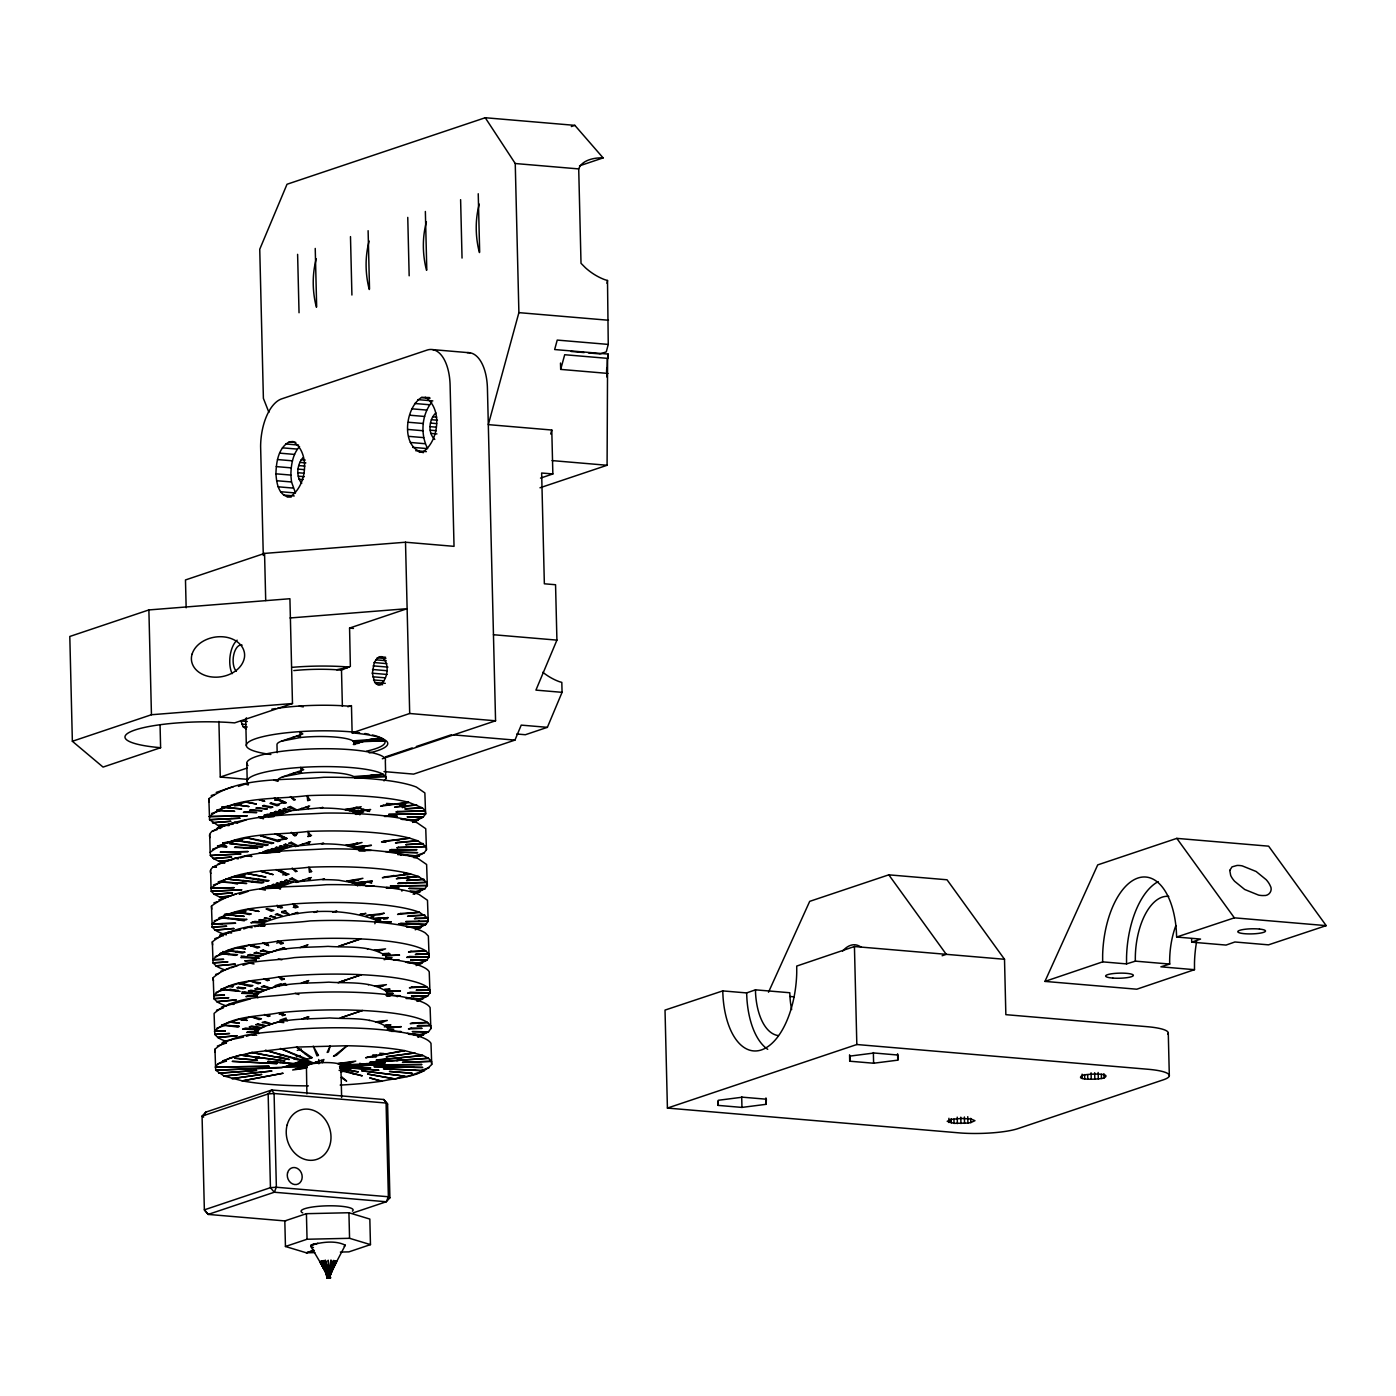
<?xml version="1.0" encoding="UTF-8"?>
<svg xmlns="http://www.w3.org/2000/svg" width="1396" height="1396" viewBox="0 0 1396 1396"><rect width="100%" height="100%" fill="white"/><g stroke="black" fill="none" stroke-linecap="round" stroke-linejoin="round"><path stroke-width="1.5" d="M1191.713 942.16L1226.054 945.075L1234.884 941.986L1268.493 944.848L1326.2 925.635L1268.632 846.168L1176.811 838.368L1097.71 864.892L1044.941 981.405L1102.648 961.861L1102.648 954.969A72.836 36.662 -85.1 0 1 1137.897 878.049A72.836 36.662 -85.1 0 1 1176.305 930.242L1176.653 937.03L1200.543 939.072L1191.713 942.16L1191.608 938.862M1102.648 961.861L1126.537 963.903L1126.555 956.993A72.836 36.662 -85.1 0 1 1158.174 881.626M1044.941 981.405L1136.78 989.206L1194.487 969.679L1194.487 962.769A72.836 36.662 -85.1 0 1 1196.634 941.497M539.99 487.78L607.086 465.269L607.592 358.545M607.975 373.43L560.686 369.399L564.699 354.724L608.115 358.406L608.15 354.078L554.648 349.541L557.231 340.083L608.255 344.411L607.504 280.491L604.765 279.671A65.054 54.915 71.5 0 1 585.535 267.858L581.015 263.303L578.712 168.916C581.748 160.139 594.33 157.451 603.124 157.905L574.855 125.361L485.25 117.735L287.018 184.255L259.743 249.256L263.39 398.366L268.904 412.344M275.937 473.82C276.216 462.338 278.24 447.802 289.373 441.817L293.038 441.52C310.453 452.531 306.98 485.424 290.7 496.348L287.035 496.644C277.979 493.434 276.53 482.126 275.937 473.82L290.874 475.076L291.52 481.969L295.481 492.98L280.544 491.706M290.874 475.076C291.014 465.112 292.671 454.189 299.564 446.528M301.728 483.348C295.76 476.385 297.016 464.519 302.827 457.801M372.348 673.221L374.233 662.559L377.409 657.83L381.178 656.556C390.165 662.228 388.385 679.206 379.974 684.843L378.089 684.982L374.721 682.435L372.348 673.221L387.128 674.46M423.459 452.653C400.443 448.238 404.683 407.894 421.54 397.476L429.462 397.528M412.693 447.366L427.63 448.622C420.266 434.278 421.609 414.874 431.73 402.188M327.379 1271.634L327.886 1278.23L345.283 1245.197C335.424 1240.154 321.83 1242.074 311.238 1245.092L310.662 1246.192L320.103 1262.159L325.425 1260.379L330.416 1277.986L327.17 1277.846L327.345 1273.693M718.067 1105.388L718.329 1100.275L742.48 1097.186L766.369 1099.21L766.107 1104.323L741.957 1107.412L718.067 1105.388L717.963 1101.112M849.71 1061.204L849.99 1056.091L874.14 1053.003L898.029 1055.044L897.768 1060.157L873.617 1063.228L849.71 1061.204L849.571 1054.818M606.545 371.86L606.789 367.654L607.016 377.077L607.312 358.423M434.802 439.408C427.49 433.022 429.008 419.219 435.849 412.937M328.2 1277.916L322.511 1264.689L328.235 1277.637L327.048 1278.055L330.468 1277.881L328.985 1278.247L335.372 1260.763L329.264 1278.23L330.416 1277.986L328.2 1260.222L329.788 1278.09M607.033 283.336L607.504 280.491M321.708 807.691L291.328 810.622L279.165 815.09L263.861 815.421L267.491 814.2L279.165 815.09L265.816 814.758M322.581 843.481L292.2 846.412L281.573 849.675L279.619 852.101L259.08 853.096L271.051 852.502M323.453 879.253L293.073 882.185L280.928 886.669L265.606 886.984L269.236 885.779L280.928 886.669L267.561 886.338M329.526 1278.195L333.469 1260.413L329.561 1278.16L334.499 1260.571L329.264 1278.23M608.255 344.411L606.283 351.879L600.14 353.938M608.15 354.078L608.115 358.406M485.25 117.735L515.246 163.524L518.893 312.634L488.321 424.628L551.786 430.02L552.851 473.959L540.496 478.113M550.687 433.999L551.786 430.02M278.293 798.407L277.63 798.442M374.843 923.751L376.1 920.226C342.91 907.103 297.313 909.232 264.35 922.372L264.716 925.88L260.72 926.211M255.922 960.169L244.998 960.849L255.922 960.169L256.655 958.127C277.804 945.877 304.293 947.919 327.973 946.348C346.923 947.797 369.05 944.813 385.593 955.649L385.802 957.673L390.863 957.988M386.692 993.446L392.939 993.376L386.692 993.446L386.483 991.422C369.923 980.603 347.796 983.587 328.845 982.138C305.166 983.709 278.676 981.667 257.527 993.917L256.812 995.959L257.876 997.826M392.608 1029.567L387.565 1029.236L387.355 1027.212C370.795 1016.375 348.686 1019.377 329.718 1017.928C306.038 1019.481 279.549 1017.457 258.4 1029.707L257.684 1031.749L258.749 1033.616M306.893 1093.923L306.422 1065.689L311.866 1063.682L322.493 1062.618A17.345 3.193 -1.4 0 1 337.745 1063.595L352.525 1062.199M204.305 1115.491L205.701 1112.158L271.784 1089.997L383.778 1099.507L387.599 1104.079L389.903 1197.82L386.273 1201.764L353.223 1212.845M384.005 771.587L413.617 774.117L514.95 740.107L521.231 725.117L547.372 727.333L562.065 692.329L561.82 682.4L559.081 681.58A65.036 54.915 71.5 0 1 542.8 672.261M552.851 473.959L541.648 473.017L544.353 583.79L555.556 584.732L556.917 640.118L535.924 690.113L562.065 692.329M329.631 1277.637L327.886 1278.23L329.822 1277.672L321.167 1261.129L330.206 1277.741L328.706 1278.265L336.017 1260.972L328.985 1278.247L330.346 1277.776L323 1260.693L320.173 1261.652L329.526 1277.881M768.498 992.224L809.697 901.362L888.798 874.838L947.029 879.777L1004.509 959.279L1005.853 1014.665L1146.971 1026.671A43.363 7.975 -1.4 0 1 1167.859 1034.157M328.775 1278.125L336.471 1261.199L328.409 1278.265L330.049 1277.689M328.409 1278.265L336.628 1261.722M330.538 1272.908L335.86 1262.228L330.241 1272.855M345.283 1245.197L344.201 1246.279M307.068 945.249L306.038 947.116L304.433 946.122M328.444 1277.741L320.417 1262.403L328.793 1277.619L327.275 1278.143M338.984 946.209L360.726 938.915L338.198 946.471M339.856 981.999L361.599 974.705L339.088 982.26M340.729 1017.789L362.471 1010.495L339.961 1018.05M221.72 826.868A108.399 19.945 -1.4 0 1 218.038 825.542L209.575 819.696L208.842 798.687C239.798 775.705 286.808 780.922 323.698 777.293A108.399 19.945 -1.4 0 1 416.409 787.082L424.873 792.928L425.588 813.938L423.215 817.096L412.623 822.436M209.278 816.573L247.162 815.77L209.278 816.573C235.889 795.668 274.96 799.821 307.137 795.65A108.399 19.945 -1.4 0 1 408.871 802.403L422.36 807.795L425.309 810.814L425.588 813.938L388.734 814.409L425.588 813.938M224.669 863.286A108.399 19.945 -1.4 0 1 218.91 861.332L213.379 858.505L210.447 855.486L210.15 852.363C236.762 831.458 275.832 835.611 308.01 831.44A108.399 19.945 -1.4 0 1 409.743 838.176L417.718 840.758L426.181 846.604L426.461 849.728L424.087 852.886L415.362 857.476M223.465 898.448A108.399 19.945 -1.4 0 1 219.783 897.122L214.251 894.295L211.32 891.276L211.04 888.153C237.634 867.248 276.705 871.383 308.882 867.23A108.399 19.945 -1.4 0 1 410.616 873.966L418.591 876.548L427.054 882.394L427.333 885.518L424.96 888.659L414.385 894.016M226.414 934.866A108.399 19.945 -1.4 0 1 215.124 930.085L212.192 927.066L211.477 906.056C242.415 883.057 289.426 888.292 326.315 884.663A108.399 19.945 -1.4 0 1 419.027 894.435L427.49 900.28L428.206 921.308L425.832 924.449L415.258 929.806M211.913 923.943L235.523 923.245L211.913 923.943C233.394 905.393 266.304 908.29 293.003 903.945A108.399 19.945 -1.4 0 1 419.463 912.338L427.926 918.184L428.206 921.308L405.835 921.587L428.206 921.308M225.227 970.011A108.399 19.945 -1.4 0 1 216.014 965.858L213.065 962.856L212.349 941.829C238.96 920.924 278.013 925.077 310.191 920.906A108.399 19.945 -1.4 0 1 425.431 933.052L428.363 936.07L429.096 957.08L426.705 960.239L416.13 965.596M212.785 959.733L223.552 959.331L212.785 959.733C229.45 943.713 256.323 945.371 277.804 941.131A108.399 19.945 -1.4 0 1 425.867 950.955L428.799 953.957L429.096 957.08L406.69 957.394L409.517 956.435L429.096 957.08M226.1 1005.801A108.399 19.945 -1.4 0 1 216.886 1001.647L213.937 998.646L213.222 977.619C234.703 959.087 267.613 961.966 294.312 957.621A108.399 19.945 -1.4 0 1 429.235 971.86L429.968 992.87L427.577 996.029L417.003 1001.386M213.658 995.523L224.424 995.121L213.658 995.523C230.323 979.503 257.196 981.161 278.676 976.921A108.399 19.945 -1.4 0 1 426.74 986.745L429.671 989.747L429.968 992.87L407.562 993.167L410.389 992.224L429.968 992.87M417.875 1037.176L428.45 1031.819L430.841 1028.66L430.108 1007.65A108.399 19.945 -1.4 0 0 295.202 993.411C268.486 997.756 235.575 994.859 214.094 1013.409L214.81 1034.419L217.759 1037.437A108.399 19.945 -1.4 0 0 226.972 1041.591M214.53 1031.312L225.297 1030.911L214.53 1031.312C231.195 1015.276 258.068 1016.951 279.549 1012.711A108.399 19.945 -1.4 0 1 427.612 1022.518L430.561 1025.537L430.841 1028.66M308.394 1085.879A108.382 19.945 -1.4 0 1 242.346 1080.888L224.163 1076.054L215.682 1070.208L214.967 1049.199C236.448 1030.649 269.358 1033.546 296.074 1029.201A108.399 19.945 -1.4 0 1 430.998 1043.44L431.713 1064.45C419.428 1077.834 398.331 1077.293 381.719 1081.219A108.382 19.945 -1.4 0 1 340.188 1085.093M215.403 1067.085L268.974 1066.265L215.403 1067.085L217.776 1063.944L230.235 1057.836L251.821 1052.514L296.51 1047.087L347.098 1045.744A108.382 19.945 -1.4 0 1 404.77 1050.647L422.971 1055.481L428.485 1058.308L431.434 1061.326L431.713 1064.45M340.415 1066.125L340.799 1065.026L337.745 1063.595L355.753 1061.1L339.856 1066.439L357.795 1066.404M335.546 912.286L336.698 910.907L332.684 912.251M327.013 1277.951L325.477 1269.383L327.851 1278.038M205.701 1112.158L202.071 1116.102L204.357 1209.843L208.196 1214.415L285.726 1220.994M210.011 837.6A108.399 19.945 -1.4 0 1 212.105 831.318C246.342 813.728 287.018 815.386 324.57 813.083A108.399 19.945 -1.4 0 1 417.282 822.872L425.745 828.701L426.461 849.728M210.883 873.39A108.399 19.945 -1.4 0 1 212.977 867.108C247.214 849.518 287.908 851.176 325.442 848.873A108.399 19.945 -1.4 0 1 418.154 858.645L426.618 864.49L427.333 885.518L390.479 885.971L427.333 885.518M667.41 1108.075L856.83 1044.522L1148.018 1069.266A43.363 7.975 -1.4 0 1 1163.322 1079.823L1017.946 1128.614A43.433 7.992 -1.4 0 1 960.78 1133.011L667.41 1108.075L665.02 1010.093L722.727 990.898L746.616 992.922L755.463 989.834L789.804 992.748L789.909 996.046A55.508 27.937 -85.1 0 0 791.654 1009.552M310.697 1245.651L317.852 1243.208M1004.509 959.279L854.439 946.523L796.732 966.067L796.732 972.977A72.836 36.662 -85.1 0 1 761.483 1049.897A72.836 36.662 -85.1 0 1 723.076 997.686L722.727 990.898M942.143 955.737L946.279 954.341L888.798 874.838M342.386 706.376L341.479 669.347L350.361 666.398L349.576 628.06L407.126 608.691L290.036 617.974M160.61 747.715L103.06 767.085L72.365 741.276L69.8 636.471L148.883 609.93L289.914 598.727L292.479 703.532L234.615 722.884L228.438 722.43A72.836 13.402 -1.4 0 0 135.046 729.986A72.836 13.402 -1.4 0 0 154.782 747.139L160.61 747.715L160.051 724.646M277.176 752.688L276.984 744.731A38.722 7.12 -1.4 0 1 281.538 741.136L302.845 733.947L299.808 731.626L300.576 737.489A38.722 7.12 -1.4 0 1 352.961 740.875L384.668 740.735L382.452 738.659A69.364 12.756 -1.4 0 0 372.4 734.994M347.848 706.777L351.46 705.608L352.124 732.865L409.691 713.496L495.563 720.79L487.431 388.472A43.363 21.83 -85.1 0 0 467.241 352.665M277.856 780.521A38.722 7.12 -1.4 0 1 282.428 776.926L303.717 769.737L300.681 767.416A69.364 12.756 -1.4 0 0 248.436 783.47M272.482 951.636L284.295 947.657L285.814 949.175L282.481 948.268M273.354 987.426L285.185 983.447L286.686 984.948L283.353 984.058M274.227 1023.216L286.058 1019.237L287.559 1020.738L284.226 1019.848M571.33 126.547L574.855 125.361M579.515 165.827L603.124 157.905M263.286 555.503L260.616 446.354A43.433 21.865 -85.1 0 1 281.66 398.872L427.036 350.099A43.363 21.83 -85.1 0 1 450.105 385.296L454.032 546.342L405.503 542.224L264.559 553.409L185.476 579.951L186.157 607.818M72.365 741.276L151.449 714.735L292.479 703.532M347.569 667.707L340.432 670.097L336.645 669.766A52.036 9.563 -1.4 0 0 293.806 670.586M218.91 721.435L220.271 777.049L247.127 768.062M216.206 792.422L233.429 786.646M211.232 795.528L214.687 794.376M238.402 786.419L245.26 784.116L248.471 784.604M216.642 810.308L234.563 811.32L216.642 810.308L233.882 804.532L248.82 806.522L233.882 804.532M211.668 813.432L220.324 810.518M228.368 807.813L241.683 808.93L224.11 807.324M236.744 805.003L245.696 802.002L256.323 804.009L245.696 802.002M385.313 756.929L412.186 747.907M416.322 746.511L451.484 734.715M382.312 758.778L495.563 720.79M231.055 816.503L232.26 816.084M277.193 804.585L284.784 802.037L278.973 799.594L274.82 799.925M237.564 822.768L234.319 822.436L217.078 828.212L220.76 828.421M212.105 831.318L217.287 829.573M246.132 819.906L237.372 822.837L234.319 822.436M298.343 809.54L309.65 805.981M547.372 727.333L525.35 734.732L516.782 733.999M320.469 808.092L322.738 807.342L321.621 808.075A38.722 7.12 -1.4 0 1 344.864 809.593L352.403 811.373L356.015 814.444L363.798 811.826L354.706 812.455L362.471 812.28M217.514 846.098L226.728 846.814L217.514 846.098L234.755 840.322L268.207 844.789L266.078 845.505L234.755 840.322M212.541 849.204L221.196 846.308M237.617 840.793L246.569 837.792L273.756 842.922L271.627 843.638L246.569 837.792M241.595 845.034L242.555 844.72M248.75 842.643L249.692 842.312M278.38 834.285L285.656 837.827L278.066 840.375L286.197 838.822M349.681 810.587L361.18 806.714L344.864 809.593L356.556 808.267M231.928 852.275L233.132 851.874M244.248 848.14L245.679 847.669M250.46 846.063L251.943 845.557M256.724 843.952L258.225 843.463M263.408 841.718L264.839 841.247M270.876 839.205L272.133 838.787M363.798 809.418L362.594 809.82L369.556 811.477M293.492 835.192L297.418 833.883M217.951 864.002L226.553 861.105L225.419 861M228.281 860.529L235.191 858.208L238.437 858.557M216.24 867.195L212.977 867.108L216.432 865.939M240.147 857.982L247.005 855.678L251.838 856.429M307.748 836.553L311.552 835.279M402.275 807.516L405.678 806.365M279.689 851.874L275.047 852.293M295.306 846.639L309.179 841.98L309.441 844.318L306.998 842.713M307.26 842.852L310.523 841.753M403.235 814.217L404.369 813.833M321.342 843.882L323.61 843.132L322.511 843.865A38.722 7.12 -1.4 0 1 345.754 845.365L355.579 848.245L363.344 848.053M218.387 881.888L246.551 883.459L218.387 881.888L235.627 876.112L269.079 880.579L266.95 881.295L235.627 876.112M213.413 884.994L222.069 882.098M230.113 879.393L263.792 882.359L261.698 883.057L225.855 878.904M238.489 876.583L247.441 873.582L265.711 877.02L247.441 873.582M242.59 876.671L245.033 875.85L234.336 877.264M414.455 820.028L423.215 817.096L407.335 816.852L423.215 817.096M413.094 821.93L418.224 820.202L400.757 819.051M235.418 883.197L236.325 882.883M242.468 880.824L243.428 880.492M249.622 878.416L250.565 878.101M348.285 846.011L350.03 845.435M355.317 843.655L357.306 842.992M350.553 846.36L362.053 842.503L345.754 845.365L357.428 844.057M251.332 881.853L252.816 881.347M257.614 879.742L259.098 879.236M282.742 874.891L286.529 873.617L280.055 869.987M385.104 842.346L386.011 842.032L382.487 841.614M218.84 899.792L236.064 893.998M213.85 902.898L217.305 901.729M239.309 894.347L247.877 891.468M296.179 882.429L310.052 877.77L310.313 880.108L307.87 878.503M308.132 878.642L311.395 877.543M396.813 852.45L398.174 851.996M404.107 850.007L405.241 849.623M322.232 879.672L324.483 878.922L323.383 879.655A38.722 7.12 -1.4 0 1 338.862 880.23L354.148 882.953L357.76 886.006M400.704 855.155L401.629 854.841M219.277 917.678L246.97 919.388L244.317 920.296L219.277 917.678L236.5 911.902L251.28 913.944L249.413 914.572L236.5 911.902M214.286 920.784L222.889 917.905M239.152 912.443L248.314 909.372L258.871 911.396L248.314 909.372M227.897 918.568L228.804 918.271M235.575 916.003L236.639 915.654M243.497 913.35L244.509 913.001M415.327 855.818L424.087 852.886M413.931 857.72L419.097 855.992L397.651 854.579M221.388 923.978L222.435 923.629M235.209 919.336L236.901 918.777M351.426 882.15L362.925 878.293L346.627 881.155L358.301 879.846M293.282 907.417L297.208 906.109M393.026 875.763L394.004 875.432M236.936 929.788C251.454 928.724 218.98 932.807 219.713 935.564L223.325 935.791M214.722 938.688L219.887 936.943M243.707 928.951L248.75 927.258L252.153 927.694M254.753 926.717L263.896 923.646M291.502 914.38L297.435 912.391L298.063 913.595L296.127 912.827M407.44 877.944L410.843 876.793L407.44 876.496L410.843 876.793M314.152 912.478L317.712 911.274L316.194 911.797M404.98 885.797L406.131 885.413M401.577 890.945L402.519 890.631M220.149 953.468L237.547 954.637L235.278 955.405L220.149 953.468L237.372 947.675L245.312 948.809L237.372 947.675M215.159 956.574L223.709 953.712M239.85 948.285L249.186 945.162L259.691 947.203L257.335 948.006L249.186 945.162M250.948 946.034L253.775 945.092M228.333 954.515L229.572 954.096M235.941 951.95L237.407 951.461M252.641 946.348L253.636 946.017M416.2 891.608L424.96 888.659L409.08 888.414L424.96 888.659M413.076 894.086L419.969 891.782L410.023 891.329L419.969 891.782M276.705 943.085L280.683 941.742M361.878 914.729L365.892 913.385L359.994 914.363L364.042 913.996M371.825 917.381L373.866 916.683L370.952 916.963L373.273 916.893M259.656 955.894L272.15 951.706M220.585 971.354L229.153 968.475M231.021 967.847L237.809 965.578M215.595 974.46L219.015 973.326M242.991 965.282L249.622 963.048L253.165 963.432M376.239 921.587L380.864 920.034L376.1 920.226L380.061 920.313M299.983 947.622L308.01 944.708M409.883 924.239L411.366 923.733M418.242 921.43L419.184 921.116M221.022 989.258L238.437 990.427L236.151 991.177L221.022 989.258L238.245 983.465L252.903 985.559L250.32 986.431L238.245 983.465M216.031 992.364L224.582 989.485M240.723 984.075L250.076 980.934L260.563 982.993L258.208 983.779L250.076 980.934M410.808 927.136L411.785 926.804M229.206 990.305L230.445 989.886M244.771 985.07L246.185 984.599M253.514 982.138L254.508 981.807M417.038 927.398L425.832 924.449L401.001 923.21L398.436 924.082L425.832 924.449M415.746 929.282L420.859 927.572L406.009 926.333M367.41 948.948L367.811 948.826M281.154 983.657L274.995 985.716L279.34 986.431M377.984 951.391L385.558 948.861L374.111 950.257L382.504 949.873M260.529 991.683L273.023 987.495M221.458 1007.144L250.512 998.838M216.467 1010.25L223.308 1007.964M302.653 982.592L308.778 980.533M384.72 954.812L389.17 953.328L383.534 953.695L388.001 953.73M300.873 983.412L307.94 981.022L306.911 982.906L305.305 981.912M338.094 982.819L346.173 980.114M419.097 957.22L420.371 956.801M221.894 1025.03L239.309 1026.217L237.023 1026.967L221.894 1025.03L239.117 1019.255L247.057 1020.389L239.117 1019.255M216.904 1028.154L225.471 1025.275M241.595 1019.865L250.948 1016.724L261.436 1018.783L259.08 1019.569L250.948 1016.724M411.611 962.943L412.954 962.507M230.078 1026.077L231.317 1025.676M254.386 1017.928L255.381 1017.597M417.893 963.205L426.705 960.239L410.686 960.047L426.705 960.239M416.636 965.055L421.732 963.345L405.503 961.774M279.287 1014.368L283.318 1013.025M368.282 984.738L368.684 984.616M279.985 1020.127L286.145 1018.068M378.857 987.181L386.43 984.634L374.983 986.047L383.377 985.663M261.401 1027.473L264.978 1026.269M268.556 1025.083L273.913 1023.285M217.34 1046.04L225.908 1043.178L222.33 1042.934C222.296 1040.072 254.404 1035.954 239.554 1037.158M246.394 1036.303L251.385 1034.628L256.672 1035.204M385.61 990.602L390.042 989.118L384.406 989.485L388.873 989.502M303.525 1018.365L307.609 1017.003M301.745 1019.185L308.83 1016.812L307.783 1018.679L306.178 1017.701M391.805 993.778L386.221 995.61L389.868 995.976M397.127 996.674L400.076 995.68L386.518 995.523M419.969 993.01L421.243 992.591M217.776 1063.944L226.414 1061.047L222.767 1060.82L239.99 1055.044L284.976 1060.89L243.009 1055.463L251.821 1052.514L289.216 1059.477L251.821 1052.514M412.483 998.733L413.827 998.297M240.164 1058.779L257.44 1060.21L234.772 1058.238L240.356 1058.726M418.765 998.995L427.577 996.029L411.558 995.837L427.577 996.029M417.509 1000.845L422.604 999.135L406.376 997.564M255.573 1058.412L259.481 1057.104M369.155 1020.528L369.556 1020.389M276.74 1057.295L282.899 1055.236M297.278 1050.403L301.379 1049.024M379.729 1022.971L387.303 1020.424L375.856 1021.837L384.249 1021.453M386.483 1026.392L390.915 1024.908L385.279 1025.275L389.746 1025.292M262.5 1068.446L263.46 1068.115M279.985 1062.565L280.945 1062.251M292.916 1058.238L293.91 1057.906M296.214 1056.912L300.315 1055.533M305.375 1054.05L306.3 1053.736M389.135 1030.719L393.812 1029.149L387.565 1029.236M312.111 1057.714L299.913 1061.798L300.018 1059.599L305.951 1059.773M413.356 1034.523L414.699 1034.07M419.638 1034.768L428.45 1031.819L412.431 1031.609L428.45 1031.819M418.381 1036.635L423.477 1034.925L407.266 1033.354M340.659 1072.163L366.136 1063.612L385.069 1062.949L340.799 1065.026L421.941 1064.52L340.851 1065.567L341.636 1097.518M352.734 1073.803L353.712 1073.472M365.682 1069.458L366.659 1069.127M378.648 1065.113L379.607 1064.782M396.883 1060.454L400.931 1059.093M413.513 1067.347L422.761 1067.451L373.954 1066.684L413.792 1067.242M398.89 1075.461L404.002 1076.107L395.295 1079.021L367.619 1074.065L395.295 1079.021M406.672 1072.861L412.291 1073.315L389.414 1071.43L406.864 1072.791M414.455 1070.243L420.597 1070.54L429.34 1067.608M340.362 1252.055L348.86 1251.88L370.464 1244.621L369.835 1219.074L348.93 1212.74L306.422 1213.682L284.819 1220.924L285.447 1246.488L306.352 1252.805L314.85 1252.613M285.447 1246.488L307.05 1239.247L349.558 1238.304L370.464 1244.621M313.681 1250.345L306.352 1252.805L314.1 1250.38M328.915 1277.776L320.016 1261.914L324.151 1260.518M362.663 778.043L372.226 774.85L383.342 774.448L385.54 776.525A69.364 12.756 -1.4 0 1 383.987 780.87M259.237 956.086L247.493 955.3L250.006 954.445L259.237 956.086L252.711 958.267L256.655 958.127L243.916 956.504L240.827 957.534L256.655 958.127M260.11 991.875L248.366 991.09L250.896 990.235L260.11 991.875L253.601 994.057L257.527 993.917L244.789 992.294L241.7 993.324L257.527 993.917M260.982 1027.665L249.238 1026.88L251.769 1026.025L260.982 1027.665L254.473 1029.847L258.4 1029.707L245.661 1028.067L242.59 1029.114L258.4 1029.707M1176.653 937.03L1234.361 917.835L1326.2 925.635M1104.027 1077.974C1113.537 1072.512 1085.373 1073.995 1082.476 1075.339C1072.966 1080.801 1101.112 1079.3 1104.027 1077.974L1103.922 1073.716M387.425 996.325L391.229 995.086M1126.537 963.903L1135.384 961.146L1169.726 964.06L1169.656 962.019A55.508 27.937 -85.1 0 1 1175.886 925.531M1169.726 964.06L1160.879 966.817L1194.487 969.679M255.398 1058.814L259.255 1057.627M281.538 741.136L300.576 737.489L296.877 735.954M282.428 776.926L301.449 773.262A38.722 7.12 -1.4 0 1 353.834 776.665L385.54 776.525L355.055 777.816L353.834 776.665L383.342 774.448A69.364 12.756 -1.4 0 0 300.681 767.416L301.449 773.262L297.749 771.744M402.519 807.534L406.411 806.417M406.219 878.555L412.082 876.88M970.796 1122.593L974.949 1120.691L970.988 1118.981L961.216 1118.44L951.374 1119.4L947.221 1121.302L954.044 1123.361L967.917 1123.065L970.796 1122.593L970.691 1118.336M326.35 1271.547L327.327 1277.794L326.926 1271.564M396.83 1060.716L400.774 1059.861M336.645 669.766L347.238 667.55M285.028 874.995L289.094 874.228M281.852 911.553L285.901 910.785M327.257 1277.968L323.942 1266.678L328.235 1277.637M383.603 919.231L387.477 918.603M382.539 955.335L390.304 954.079M384.284 1026.915L390.112 1025.973M385.156 1062.705L381.283 1063.333L376.728 1061.641M306.596 1068.01L292.637 1069.999L323.924 1059.512L322.493 1062.618L321.255 1060.402M350.902 810.169L349.087 810.413L350.518 810.291M351.775 845.959L349.96 846.203L351.391 846.081M352.647 881.749L350.832 881.993L352.263 881.871M221.877 807.097L230.445 805.963M234.72 805.405L241.142 804.567M275.047 800.117L278.973 799.594M222.749 842.87L242.014 840.357M224.494 914.45L245.905 911.64M277.682 907.47L281.608 906.964L280.352 905.777M221.824 807.185L230.27 806.26M234.511 805.789L238.733 805.335M232.835 823.919L218.038 825.542L232.975 824.216M222.697 842.975L233.272 841.823M237.495 841.352L241.717 840.881M231.596 859.936L218.91 861.332L231.719 860.18M236.256 877.369L240.478 876.897M230.357 895.953L219.783 897.122L230.445 896.162M224.442 914.555L241.351 912.687M297.784 1068.289L307.329 1067.277L299.145 1067.818M350.448 1062.88L339.228 1064.031L348.878 1063.42M295.603 1069.004L306.422 1067.94M364.251 1065.322L350.169 1066.544A108.399 19.945 -1.4 0 1 339.752 1067.19M419.201 452.304L422.866 452.007C439.129 441.084 442.619 408.19 425.204 397.179M301.082 1067.172L306.527 1066.771L285.43 1066.439L281.626 1067.713L215.682 1070.208L306.23 1066.247M347.011 1064.031L340.258 1064.52L346.225 1064.31M355.579 848.245L364.67 847.616L356.818 849.396L359.714 849.274M262.151 924.239L263.722 924.152L262.431 924.135M262.186 817.114L258.208 817.323L273.808 816.346M268.137 816.835L274.105 816.538M358.842 813.502L355.928 813.606L358.458 813.624M360.587 885.064L357.69 885.186L365.56 883.406L356.451 884.034L364.234 883.843M301.745 1066.945L306.527 1066.771M264.35 922.372L250.844 922.773L254.962 921.395L264.35 922.372L253.112 922.023M280.038 850.879L264.734 851.211L268.364 849.99L280.038 850.879L266.688 850.548M211.04 888.153L234.005 887.664L211.04 888.153L210.587 870.266M256.724 926.054L264.716 925.88M385.802 957.673L392.067 957.586L384.144 959.715M355.055 744.504L353.328 744.452L371.353 739.06L382.452 738.659L352.961 740.875L354.305 743.248L358.964 743.196M358.981 850.583L371.301 850.426M366.014 886.286L374.215 886.181M212.977 867.108L216.415 867.125M393.393 959.82L399.204 959.907M391.264 1031.347L400.949 1031.47M384.511 816.486L397.302 816.206L384.615 815.788M389.187 852.345L417.701 852.659L385.488 851.577M386.256 888.065L399.047 887.786L386.36 887.367M222.33 1042.934L226.431 1042.987M288.693 1065.34L306.422 1065.689M372.802 1054.905L376.588 1054.975M340.851 1065.567L359.051 1065.986M403.741 873.46L407.283 873.547M361.791 742.253L354.183 742.044L384.668 740.735A69.364 12.756 -1.4 0 1 366.642 751.135M355.055 777.816L360.761 777.991M358.981 850.67L365.124 850.879M407.335 962.786L421.732 963.345M406.062 998.489L422.604 999.135M409.08 1034.349L423.477 1034.925M406.55 926.961L420.859 927.572M234.005 1004.37L228.927 1004.16L230.026 1004.265M401.943 819.452L418.224 820.202M404.927 855.347L419.097 855.992M371.999 1056.877L376.065 1057.086M291.624 1064.363L307.103 1065.148L267.788 1061.414L308.272 1064.625L295.969 1062.897M228.421 932.65L227.164 932.58L231.614 933.017M414.629 1070.174L383.411 1068.76L424.349 1070.715L407.126 1076.491L361.651 1070.802L399.064 1075.409M340.799 1066.125L370.69 1067.783L339.49 1066.649L378.962 1070.243L340.101 1067.329M387.216 803.956L391.281 804.183M405.451 805.021L399.465 804.672L405.695 804.934M290.42 1064.764L305.532 1065.672L286.738 1066.003L307.155 1059.145L280.421 1048.501L314.187 1063.298L265.397 1050.315L311.605 1063.647M354.305 743.248L358.091 743.475M294.05 1059.215L298.029 1059.477M224.547 825.228L229.049 825.629M226.292 896.79L227.496 896.878M379.747 1053.247L383.917 1053.544M386.465 803.415L392.259 803.869M395.068 839.799L398.942 840.113M341.479 669.347L343.294 669.504M225.175 807.446L228.612 807.743M226.937 879.026L230.357 879.306M415.729 1073.611L416.881 1073.698M515.246 163.524L578.712 168.916M518.893 312.634L608.481 320.242M571.121 351.46L584.139 352.577M588.484 352.944L599.338 353.869M432.777 349.628L470.103 352.804M421.54 397.476L430.073 398.192M417.91 399.622L432.83 400.896M414.577 403.479L429.497 404.753M411.75 408.801L426.687 410.075M432.586 416.776L436.651 417.125M409.656 415.205L424.593 416.462M431.364 419.707L437.471 420.231M430.526 423.075L436.634 423.599M408.417 422.255L423.337 423.512M430.16 426.653L436.267 427.176M430.247 430.177L436.355 430.701M408.103 429.462L423.04 430.736M430.823 433.423L436.931 433.929M408.749 436.355L423.686 437.629M410.319 442.462L425.257 443.736M552.083 460.593L607.086 465.269M415.729 450.716L426.391 451.623M289.373 441.817L295.778 442.358M285.744 443.963L298.552 445.062M282.411 447.837L297.348 449.093M279.601 453.142L294.539 454.415M301.152 459.72L305.235 460.069M277.49 459.546L292.427 460.82M299.756 462.39L305.864 462.896M298.709 465.583L304.817 466.107M276.251 466.596L291.188 467.869M298.081 469.108L304.188 469.632M297.924 472.721L304.031 473.227M298.255 476.158L304.363 476.682M299.041 479.212L303.106 479.561M276.6 480.713L291.52 481.969M278.17 486.803L293.09 488.077M283.562 495.057L294.242 495.964M287.035 496.644L291.293 497.011M493.451 634.726L556.917 640.118M379.293 656.713L385.628 657.254M377.409 657.83L385.854 658.546M375.699 659.819L386.256 660.709M374.233 662.559L386.901 663.641M373.151 665.857L387.931 667.114M372.505 669.487L387.285 670.743M372.697 676.763L385.366 677.845M373.5 679.922L384.057 680.812M374.721 682.435L385.296 683.342M376.292 684.18L382.626 684.703M453.595 734.889L514.95 740.107M247.336 721.505L240.984 720.964L243.026 726.635L246.377 729.183M241.805 724.123L246.028 724.472M243.026 726.635L247.249 727.002M220.271 777.049L248.174 779.422M230.235 1057.836L231.37 1057.941M790.066 996.482L794.15 996.849M224.983 843.114L226.117 843.219M349.576 628.06L353.45 628.444M352.124 732.865L357.952 733.441A72.836 13.402 -1.4 0 1 369.277 752.915M280.212 1022.204L283.807 1022.605M282.899 1058.185L286.494 1058.569M340.013 1068.097L349.297 1069.266M297.191 1062.496L309.86 1064.136L298.849 1061.937M235.191 858.208L238.245 858.627M340.17 1067.451L350.536 1068.847M280.456 948.704L284.069 949.28M288.379 738.833L288.798 738.693M289.251 774.623L289.67 774.466M340.554 1069.196L358.388 1071.901L340.083 1068.359M300.123 1061.501L311.866 1063.682M245.26 784.116L248.261 784.674M247.005 855.678L251.507 856.533M276.094 950.414L276.478 950.292M249.622 963.048L254.072 963.921M276.966 986.204L277.35 986.082M277.839 1021.994L278.223 1021.872M251.385 1034.628L254.334 1035.204M375.28 1062.129L379.276 1062.932M299.18 706.079L303.281 706.9M278.24 959.017L281.887 959.802M263.617 818.527L259.726 817.69L263.286 818.649M261.471 889.269L265.362 890.107M358.51 808.842L354.444 807.865L356.434 807.202L368.509 810.832M367.829 882.22L371.842 882.883L367.113 881.469M339.071 1070.296L362.279 1075.845L340.537 1069.807M292.253 737.524L294.783 738.187L293.561 737.071M293.125 773.314L295.655 773.977L294.434 772.861M359.732 1063.333L362.995 1064.241M295.202 993.411L298.901 994.51M273.86 780.085L278.013 781.359M280.631 888.729L276.495 887.455L280.142 888.886M313.437 1247.64L310.662 1246.192M356.224 813.292L360.133 814.636L355.073 812.332M352.595 882.987L349.157 881.801L350.902 881.225L354.846 883.022M356.015 884.192L359.924 885.535M268.73 945.755L265.153 943.766M301.152 808.598L302.339 809.052L301.711 808.406M302.025 844.388L303.211 844.842L302.583 844.196M302.915 880.161L304.084 880.632L303.456 879.986M315.304 1062.391L316.787 1062.984L315.81 1062.234M355.945 848.122L359.33 849.658M356.818 883.912L360.203 885.448M306.125 806.923L308.568 808.528L308.307 806.19M317.817 1061.553L319.579 1062.757L318.986 1061.169M387.599 1104.079L383.778 1099.507M389.903 1197.82L388.367 1196.756L276.373 1187.246L270.44 1187.664L204.357 1209.843L208.196 1214.415L274.279 1192.236L386.273 1201.764L388.367 1196.756L386.081 1103.032L274.087 1093.504L268.154 1093.94L202.071 1116.102L203.607 1117.166M1176.811 838.368L1234.361 917.835M320.173 1261.652L329.822 1277.672M320.016 1261.914L329.369 1277.619L327.432 1278.178L329.09 1277.619L320.103 1262.159L328.793 1277.619M323 1260.693L330.433 1277.829M325.425 1260.379L330.468 1277.933M326.437 1271.529L327.484 1277.741M208.842 798.687L209.138 801.81M211.477 906.056L211.756 909.162M212.349 941.829L212.628 944.952M326.839 1271.599L327.17 1277.846M746.616 992.922L746.965 999.711A72.836 36.662 -85.1 0 0 767.713 1049.321M1135.384 961.146L1135.314 959.087A55.508 27.937 -85.1 0 1 1168.766 896.407M755.463 989.834L755.55 993.132A55.508 27.937 -85.1 0 0 778.392 1035.588M560.494 363.03L560.686 369.399M1168.278 1033.11L1169.325 1075.705M1101.339 1074.239L1101.444 1078.497M1098.146 1072.494L1098.303 1078.881M1094.673 1072.739L1094.83 1079.125M1091.079 1072.809L1091.236 1079.213M1087.676 1074.85L1087.781 1079.108M1084.605 1074.571L1084.709 1078.846M1082.109 1074.17L1082.197 1078.427M967.76 1116.678L967.917 1123.065M964.392 1116.992L964.549 1123.396M960.797 1117.166L960.954 1123.553M957.22 1117.149L957.377 1123.553M953.939 1119.103L954.044 1123.361M951.077 1118.754L951.182 1123.03M948.914 1118.283L949.018 1122.541M897.611 1053.771L897.768 1060.157M873.355 1052.584L873.617 1063.228M854.439 946.523L856.83 1044.522M765.95 1097.937L766.107 1104.323M741.695 1096.767L741.957 1107.412M478.235 193.747L479.666 252.153M460.61 199.663L462.041 258.068M425.361 211.477L426.792 269.882M407.754 217.392L409.168 275.797M405.503 542.224L409.691 713.496M385.767 778.689L385.331 760.785A69.364 12.756 -1.4 0 0 300.245 749.53L289.059 750.472A69.364 12.756 -1.4 0 0 247.999 765.584M368.108 230.706L369.521 289.112M350.483 236.605L351.914 295.027M348.93 1212.74L349.558 1238.304M315.234 248.436L316.665 306.841M318.759 1059.494L318.864 1063.839M297.61 254.351L299.041 312.756M306.422 1213.682L307.05 1239.247M264.559 553.409L265.711 600.577M246.342 745.569L245.731 720.004A69.364 12.756 -1.4 0 1 246.499 717.823M246.778 763.455L247.232 781.341M209.714 834.476L210.15 852.363M148.883 609.93L151.449 714.735M236.325 671.284A13.873 6.98 -85.1 0 1 233.743 654.689A13.873 6.98 -85.1 0 1 242.119 645.161M232.12 673.675A20.486 10.313 -85.1 0 1 237.128 640.171M262.483 923.018A108.399 19.945 -1.4 0 1 252.519 921.971M244.3 920.837A108.399 19.945 -1.4 0 1 234.074 918.987M267.386 887.716A108.399 19.945 -1.4 0 1 263.687 887.42M237.547 884.069A108.399 19.945 -1.4 0 1 233.202 883.197M272.22 852.31A108.399 19.945 -1.4 0 1 262.814 851.63M226.449 846.011A108.399 19.945 -1.4 0 1 222.156 844.755M259.272 958.424A108.399 19.945 -1.4 0 1 255.328 957.988M247.232 956.941A108.399 19.945 -1.4 0 1 241.194 955.981M229.066 953.381A108.399 19.945 -1.4 0 1 222.854 951.479M311.238 1245.092A17.345 3.193 -1.4 0 1 315.618 1243.609M305.846 1067.975A108.399 19.945 -1.4 0 1 299.582 1067.905M215.246 1052.322A108.399 19.945 -1.4 0 1 214.967 1049.199M259.028 1029.777A108.399 19.945 -1.4 0 1 253.252 1029.096M238.821 1026.793A108.399 19.945 -1.4 0 1 234.65 1025.903M258.155 993.987A108.399 19.945 -1.4 0 1 254.264 993.551M252.379 993.306A108.399 19.945 -1.4 0 1 242.066 991.771M240.164 991.422A108.399 19.945 -1.4 0 1 229.939 989.171M213.501 980.742A108.399 19.945 -1.4 0 1 213.222 977.619M271.854 709.151A69.364 12.756 -1.4 0 1 275.64 708.557M277.595 708.261A69.364 12.756 -1.4 0 1 350.309 706.289M270.859 754.486A69.364 12.756 -1.4 0 1 262.396 736.774A69.364 12.756 -1.4 0 1 359.61 732.76M364.845 733.511A69.364 12.756 -1.4 0 1 368.806 734.226M292.549 667.305A69.364 12.756 -1.4 0 1 349.349 667.096M295.184 774.239A69.364 12.756 -1.4 0 1 291.485 774.099M302.74 1212.88A26.018 4.781 -1.4 0 1 325.512 1205.882A26.018 4.781 -1.4 0 1 352.385 1211.152M479.386 252.571A86.709 73.22 71.5 0 1 479.264 204.113M426.513 270.318A86.709 73.22 71.5 0 1 426.408 221.842M369.259 289.53A86.709 73.22 71.5 0 1 369.137 241.072M316.386 307.277A86.709 73.22 71.5 0 1 316.264 258.801M842.573 951.165A41.479 20.87 -85.1 0 1 861.227 947.291M330.992 1260.239L329.997 1278.125L330.992 1260.239M1229.771 870.389L1230.679 875.432A37.5 16.333 21.2 0 0 1234.588 881.26L1244.691 889.479L1258.616 895.115A15.164 6.614 21.2 0 0 1263.781 895.534C1269.226 896.127 1273.152 890.229 1270.133 885.535A37.5 16.333 21.2 0 0 1266.224 879.724L1256.121 871.488L1242.196 865.869A15.164 6.614 21.2 0 0 1237.031 865.45L1232.005 866.881L1229.771 870.389M192.055 654.166L191.601 656.137A15.164 14.274 -59.8 0 0 191.776 662.053C193.939 671.11 203.397 676.17 212.087 676.99A37.5 35.319 -59.8 0 0 222.47 676.537C232.242 674.669 242.433 668.108 244.405 657.743A15.164 14.274 -59.8 0 0 244.23 651.845C242.066 642.788 232.609 637.728 223.901 636.89A37.5 35.319 -59.8 0 0 213.536 637.361C204.357 639.141 195.004 644.865 192.055 654.166M330.259 1045.709L328.461 1051.991L327.17 1052.427L330.259 1045.709M276.373 1187.246L274.279 1192.236L270.44 1187.664L268.154 1093.94L271.784 1089.997L274.087 1093.504L276.373 1187.246M347.098 1045.744L336.436 1055.306L333.504 1056.301L347.098 1045.744M264.612 801.234L259.29 799.803L264.612 801.234M244.789 811.879L243.375 812.35L256.759 812.542L244.789 811.879M251.071 809.785L249.587 810.273L262.047 810.779L251.071 809.785M257.353 807.673L255.852 808.162L267.334 808.999L257.353 807.673M263.949 805.457L262.535 805.928L270.754 807.848L272.883 807.132L263.949 805.457M271.26 802.997L270.004 803.415L276.966 805.771L279.026 805.073L271.26 802.997M230.689 821.302L212.506 822.715L230.689 821.302M239.885 818.213L209.575 819.696L239.885 818.213M286.18 802.683L284.33 803.293L274.297 797.989L286.18 802.683M295.097 799.681L293.771 800.135L290.385 796.593L295.097 799.681M271.592 812.821L270.196 813.292L280.701 813.885L271.592 812.821M275.693 811.442L274.366 811.896L283.301 812.716L275.693 811.442M279.985 810.012L278.537 810.5L286.861 811.617L279.985 810.012M284.767 808.406L282.899 809.034L291.328 810.622L284.767 808.406M290.403 806.504L287.733 807.412L296.528 809.75L290.403 806.504M309.86 799.978L307.696 800.711L307.137 795.65L309.86 799.978M229.485 843.516L260.825 847.267L262.919 846.569L229.485 843.516M220.394 852.153L248.034 851.56L220.394 852.153M235.453 847.093L234.545 847.407L257.649 848.332L235.453 847.093M370.516 809.575L352.403 811.373L370.516 809.575M383.377 805.265L380.619 806.19L408.871 802.403L383.377 805.265M231.561 857.092L213.379 858.505L231.561 857.092M240.758 854.003L210.447 855.486L240.758 854.003M279.898 840.863L277.839 841.561L260.162 835.593L279.898 840.863M287.053 838.455L285.203 839.083L275.169 833.761L287.053 838.455M295.969 835.471L294.661 835.907L291.258 832.365L295.969 835.471M396.272 806.626L394.614 807.185L416.846 804.969L396.272 806.626M272.464 848.611L271.068 849.082L281.573 849.675L272.464 848.611M276.565 847.232L275.239 847.686L284.173 848.489L276.565 847.232M280.858 845.802L279.409 846.29L287.751 847.389L280.858 845.802M285.639 844.196L283.772 844.807L292.2 846.412L285.639 844.196M291.275 842.294L288.606 843.201L297.4 845.54L291.275 842.294M310.75 835.768L308.568 836.501L308.01 831.44L310.75 835.768M397.511 811.46L395.888 812.001L425.309 810.814L397.511 811.46M405.904 808.65L404.805 809.017L422.36 807.795L405.904 808.65M273.005 874.577L261.035 871.383L273.005 874.577M371.388 845.365L353.275 847.163L371.388 845.365M384.249 841.055L381.509 841.963L409.743 838.176L384.249 841.055M232.451 892.864L214.251 894.295L232.451 892.864M241.63 889.793L211.32 891.276L241.63 889.793M287.925 874.245L286.075 874.873L276.059 869.551L287.925 874.245M296.842 871.261L295.533 871.697L292.13 868.155L296.842 871.261M397.145 842.416L395.487 842.975L417.718 840.758L397.145 842.416M262.762 887.943L259.953 888.886L279.915 887.891L262.762 887.943M273.337 884.401L271.941 884.872L282.446 885.448L273.337 884.401M277.438 883.022L276.111 883.476L285.046 884.279L277.438 883.022M281.748 881.574L280.282 882.063L288.623 883.179L281.748 881.574M286.512 879.986L284.644 880.597L293.073 882.185L286.512 879.986M292.148 878.084L289.478 878.974L298.273 881.33L292.148 878.084M311.622 871.558L309.441 872.291L308.882 867.23L311.622 871.558M391.491 849.553L389.606 850.199L417.003 849.675L391.491 849.553M398.384 847.25L396.778 847.791L426.181 846.604L398.384 847.25M406.777 844.423L405.678 844.789L423.232 843.585L406.777 844.423M244.073 916.369L226.728 914.694L244.073 916.369M267.229 908.604L266.095 908.971L271.313 911.222L273.843 910.367L267.229 908.604M226.536 926.246L212.192 927.066L226.536 926.246M282.446 907.487L280.683 908.081L276.931 905.341L282.446 907.487M372.261 881.155L354.148 882.953L372.261 881.155M385.122 876.828L382.382 877.752L410.616 873.966L385.122 876.828M233.813 928.497L215.124 930.085L233.813 928.497M260.145 919.65L258.749 920.121L266.584 920.61L260.145 919.65M265.415 917.887L264.158 918.306L270.353 918.9L265.415 917.887M271.051 916.003L269.603 916.491L275.553 917.312L271.051 916.003M277.403 913.857L275.309 914.572L282.044 915.863L277.403 913.857M285.063 911.291L281.608 912.461L289.618 914.607L285.063 911.291M297.872 906.999L295.097 907.923L293.003 903.945L297.872 906.999M398.017 878.206L396.359 878.765L418.591 876.548L398.017 878.206M399.256 883.04L397.651 883.581L427.054 882.394L399.256 883.04M407.649 880.213L406.568 880.579L424.122 879.375L407.649 880.213M244.771 952.212L242.223 953.067L227.618 950.484L244.771 952.212M268.102 944.394L266.479 944.935L262.78 942.946L268.102 944.394M227.723 961.931L213.065 962.856L227.723 961.931M256.323 952.334L253.915 953.136L263.582 954.131L256.323 952.334M263.181 950.03L260.406 950.973L269.585 952.281L263.181 950.03M283.336 943.277L280.788 944.132L277.804 941.131L283.336 943.277M384.075 913.263L379.677 914.746L366.136 915.567L384.075 913.263M388.053 917.626L374.32 918.533L388.053 917.626M400.373 913.49L397.581 914.432L419.463 912.338L400.373 913.49M391.316 921.779L376.292 921.971L391.316 921.779M409.482 915.689L407.58 916.317L424.995 915.165L409.482 915.689M415.764 918.254L414.42 918.708L427.926 918.184L415.764 918.254M232.888 986.71L228.49 986.257L232.888 986.71M238.28 987.251L236.814 987.74L243.096 988.857L245.644 988.002L238.28 987.251M268.974 980.167L267.351 980.725L263.652 978.736L268.974 980.167M228.595 997.721L213.937 998.646L228.595 997.721M257.196 988.124L254.787 988.926L264.455 989.904L257.196 988.124M264.053 985.82L261.279 986.763L270.458 988.071L264.053 985.82M284.208 979.05L281.66 979.922L278.676 976.921L284.208 979.05M399.465 955.108L385.593 955.649L399.465 955.108M410.982 951.252L408.522 952.072L425.867 950.955L410.982 951.252M417.09 953.887L415.327 954.48L428.799 953.957L417.09 953.887M239.152 1023.041L229.363 1022.047L239.152 1023.041M269.847 1015.956L268.224 1016.497L264.525 1014.526L269.847 1015.956M229.468 1033.511L214.81 1034.419L229.468 1033.511M258.068 1023.914L255.66 1024.716L265.345 1025.694L258.068 1023.914M264.926 1021.61L262.151 1022.535L271.348 1023.861L264.926 1021.61M285.098 1014.84L282.533 1015.695L279.549 1012.711L285.098 1014.84M400.408 990.881L386.483 991.422L400.408 990.881M417.962 989.677L416.2 990.27L429.671 989.747L417.962 989.677M256.532 1070.435L218.631 1073.227L256.532 1070.435M276.914 1063.595L232.399 1061.379L276.914 1063.595M401.228 1026.671L387.355 1027.212L401.228 1026.671M412.727 1022.832L410.267 1023.652L427.612 1022.518L412.727 1022.832M261.61 1074.431L232.12 1078.637L261.61 1074.431M271.731 1071.029L224.163 1076.054L271.731 1071.029M311.919 1057.557L310.47 1058.028L296.51 1047.087L311.919 1057.557M318.428 1055.359L316.962 1055.865L313.245 1046.162L318.428 1055.359M411.262 1028.014L408.435 1028.957L422.116 1028.363L411.262 1028.014M418.835 1025.467L417.072 1026.06L430.561 1025.537L418.835 1025.467M282.882 1073.28L242.346 1080.888L282.882 1073.28M346.993 1062.932L343.817 1063.996L350.169 1066.544L346.993 1062.932M368.021 1056.999L365.63 1057.784L404.77 1050.647L368.021 1056.999M370.935 1062.007L369.591 1062.443L428.485 1058.308L370.935 1062.007M377.444 1059.826L376.1 1060.262L422.971 1055.481L377.444 1059.826M387.25 1056.528L386.134 1056.894L414.996 1052.916L387.25 1056.528M342.212 1077.328L341.27 1077.642L346.644 1081.097L342.212 1077.328M402.537 1062.339L431.434 1061.326L402.537 1062.339M369.923 1077.956L381.719 1081.219L369.923 1077.956M235.174 964.13L216.014 965.858L235.174 964.13M236.046 999.92L216.886 1001.647L236.046 999.92M248.174 995.872L245.871 996.639L256.812 995.959L248.174 995.872M236.919 1035.71L217.759 1037.437L236.919 1035.71M249.046 1031.661L246.743 1032.429L257.684 1031.749L249.046 1031.661M411.89 987.042L409.394 987.862L426.74 986.745L411.89 987.042M231.073 1040.003L229.799 1039.95L230.898 1040.055M1259.454 929.055L1258.285 928.951A13.873 2.548 -1.4 0 0 1237.781 931.655A13.873 2.548 -1.4 0 0 1258.075 933.453A13.873 2.548 -1.4 0 0 1259.454 929.055M1112.856 978.09L1111.687 977.985A13.873 2.548 -1.4 0 1 1113.066 973.588A13.873 2.548 -1.4 0 1 1133.36 975.385A13.873 2.548 -1.4 0 1 1112.856 978.09M287.559 1172.832A8.673 7.329 71.5 0 0 296.51 1184.506A8.673 7.329 71.5 0 0 300.123 1170.79A8.673 7.329 71.5 0 0 287.559 1172.832M287.105 1125.071A26.018 21.97 71.5 0 0 313.943 1160.093A26.018 21.97 71.5 0 0 324.797 1118.964A26.018 21.97 71.5 0 0 287.105 1125.071"/></g></svg>
